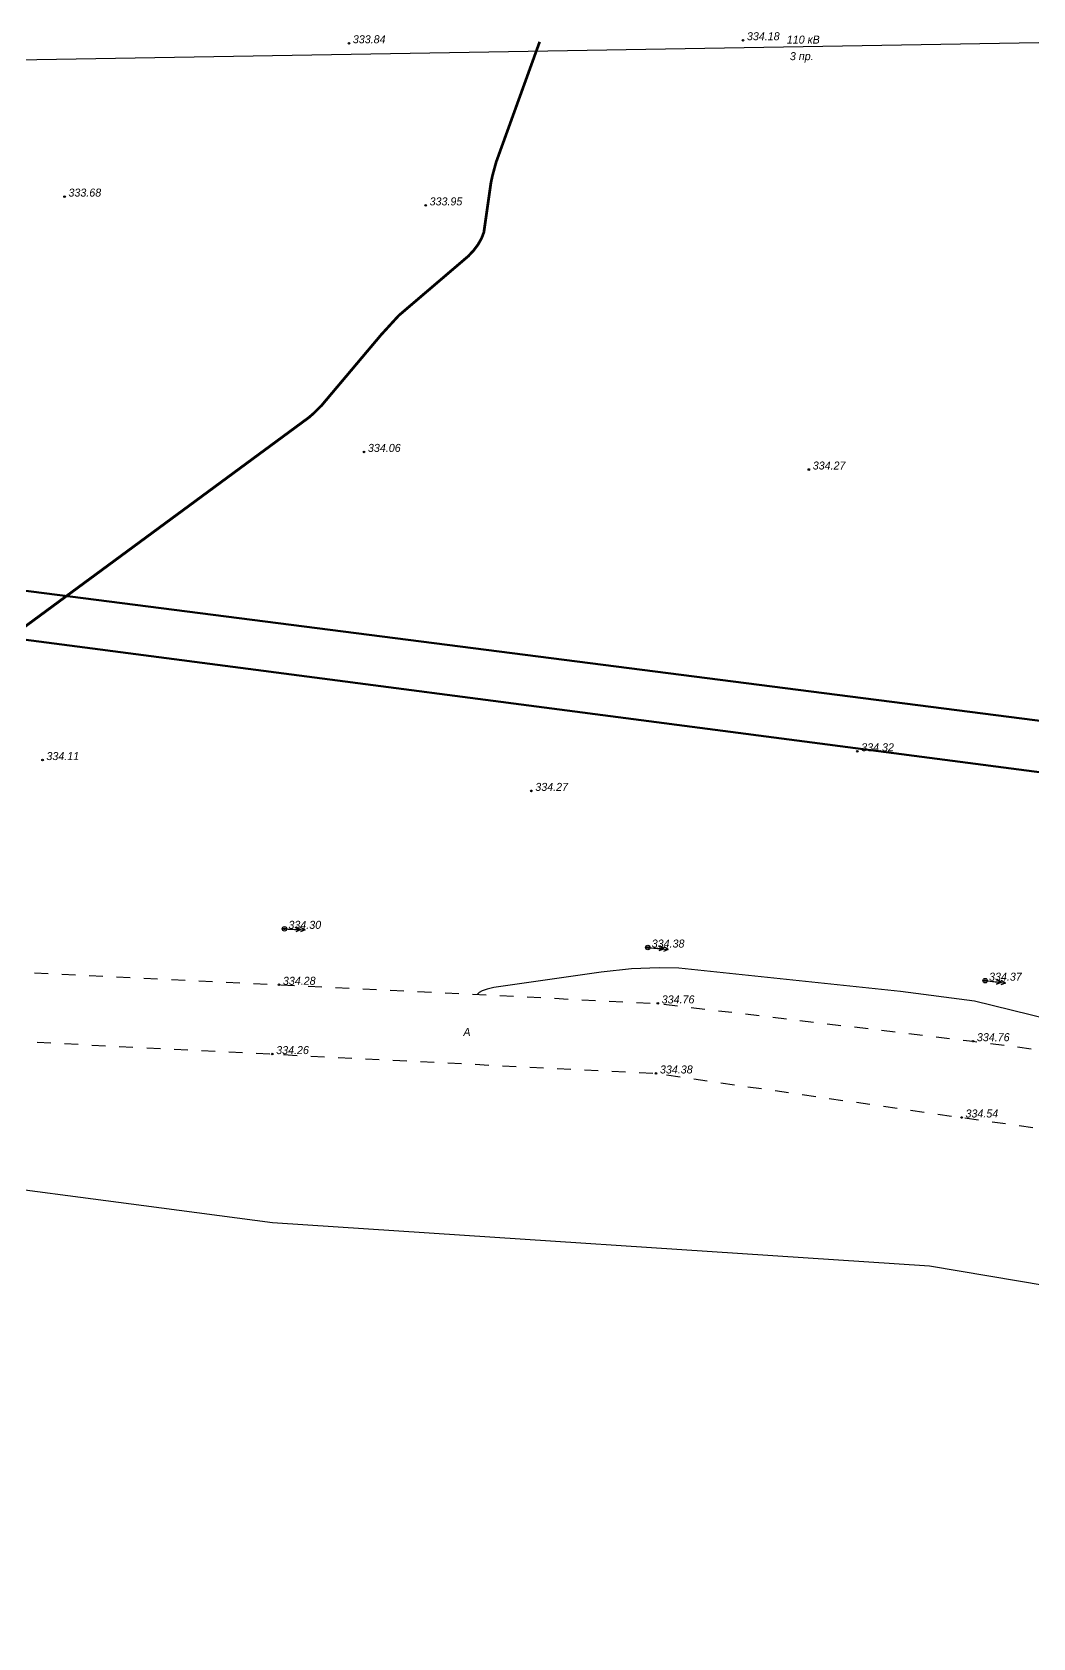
# Model space of a CAD drawing. Extents: x 108150 to 142535, y -18867 to -9422.
# Drawn here: x 139705.5 to 139815.1, y -13317.9 to -13142.1 of the extents above; entities that cross this region are included whole.
import ezdxf

# ---------------------------------------------------------------- set-up
doc = ezdxf.new("R2010")
doc.units = 0
doc.header["$MEASUREMENT"] = 0
doc.linetypes.add('Д_ТРОТ_ТРУБА', pattern=[3, 1.5, -1.5])
doc.linetypes.add('ДОРОГИ_СТРОЯЩ', pattern=[9, 8, -1])
for name, color, linetype in [('(022) Возд. Линии', 7, 'Continuous'), ('(025) Дорога', 7, 'Continuous'), ('(040) Ограда', 7, 'Continuous'), ('CONTOURS-LABEL', 7, 'Continuous'), ('GEO_POINTS111', 7, 'Continuous'), ('R_Поверхность1_CNT-MAJ', 7, 'Continuous'), ('R_Поверхность1_CNT-MIN', 7, 'Continuous')]:
    doc.layers.add(name, color=color, linetype=linetype)
doc.styles.add('BM-431', font='')
doc.styles.get('BM-431').set_extended_font_data('Bm431', italic=True)
doc.linetypes.add('ОГРАДА_V_ПРОВ', pattern='A,2.5,["v",Standard,S=1,R=0,X=0,Y=0],5,["v",Standard,S=1,R=180,X=0,Y=0],2.5', length=10)

# ---------------------------------------------------------------- blocks, each defined once
blk = doc.blocks.new('strela1')
for p, q in [((0, 0), (2, 0)), ((2, 0), (1.5, 0.25)), ((2, 0), (1.5, -0.25))]:
    blk.add_line(p, q)
blk = doc.blocks.new('strela2')
at = {"layer": '(022) Возд. Линии'}
for p, q in [((0, 0), (2, 0)), ((1.5, 0), (1, 0.25)), ((1.5, 0), (1, -0.25)), ((2, 0), (1.5, 0.25)), ((2, 0), (1.5, -0.25))]:
    blk.add_line(p, q, dxfattribs=at)
blk = doc.blocks.new('*U2472')
at = {"layer": '(022) Возд. Линии'}
for name, p, rotation in [('strela1', (-0.25, 0.02), 354.3906569513503), ('strela2', (0.25, -0.03), 353.0522134533391)]:
    blk.add_blockref(name, p, dxfattribs=dict(at, rotation=rotation))
blk = doc.blocks.new('STOLB')
at = {"layer": '(022) Возд. Линии'}
blk.add_circle((0, 0), 0.25, dxfattribs=at)
blk = doc.blocks.new('*U2473')
at = {"layer": '(022) Возд. Линии'}
for name, p, rotation in [('strela1', (-0.25, 0.01), 357.0510278522684), ('strela2', (0.25, -0.02), 354.3906569514243)]:
    blk.add_blockref(name, p, dxfattribs=dict(at, rotation=rotation))
blk = doc.blocks.new('*U2474')
at = {"layer": '(022) Возд. Линии'}
for name, p, rotation in [('strela1', (-0.25, 0.01), 357.0510278522684), ('strela2', (0.25, -0.01), 357.0510278523209)]:
    blk.add_blockref(name, p, dxfattribs=dict(at, rotation=rotation))

msp = doc.modelspace()

# ---------------------------------------------------------------- linework, layer by layer
at = {"layer": '(025) Дорога', "linetype": 'Д_ТРОТ_ТРУБА', "flags": 128}
for points in [[(139333.7902, -13278.7188), (139379.6804, -13270.8863), (139416.6914, -13265.8723), (139506.2284, -13250.0443), (139539.7884, -13247.2483), (139577.0734, -13242.4853), (139615.1954, -13241.3783), (139653.2904, -13240.6853), (139691.0564, -13244.3453), (139774.0054, -13248.4203), (139808.5094, -13252.5563), (139890.1544, -13263.1013), (139923.6154, -13271.0563), (139995.2694, -13293.3343), (140032.3874, -13307.8343), (140069.6524, -13324.5263), (140113.5674, -13346.4653), (140146.4974, -13363.1903), (140241.2654, -13418.3333), (140274.2614, -13438.5503), (140315.2724, -13463.1813), (140371.9064, -13497.6843), (140420.9684, -13529.9783), (140472.4074, -13560.1763), (140511.4264, -13584.0923), (140552.8164, -13609.3343), (140592.9864, -13633.7903), (140636.5194, -13661.3993), (140674.9754, -13684.8983), (140717.8484, -13711.6683), (140758.4604, -13736.4743), (140803.1404, -13763.8293), (140843.9484, -13788.7803), (140883.4314, -13812.6723)], [(139218.6944, -13306.9743), (139381.4044, -13279.3503), (139416.9714, -13273.7223), (139509.3084, -13258.5543), (139540.3994, -13254.8873), (139578.0764, -13250.1473), (139613.8114, -13250.1813), (139655.0134, -13249.4213), (139689.7794, -13251.8503), (139773.8114, -13256.0883), (139807.2624, -13260.9083), (139889.0354, -13272.2413), (139921.4764, -13279.5373), (139992.2922, -13301.8336), (140028.9083, -13316.1375), (140065.8, -13332.6623), (140110.7234, -13354.4003), (140141.9494, -13370.1673), (140236.6506, -13426.0608), (140269.7704, -13445.2433), (140310.6142, -13470.882), (140367.0895, -13505.2884), (140417.7814, -13536.2633), (140468.4744, -13567.6803), (140504.6364, -13589.9483), (140549.2384, -13617.3353), (140586.9314, -13639.9043), (140632.8704, -13668.7103), (140668.7384, -13691.4193), (140714.1314, -13718.7523), (140752.2784, -13741.5263), (140798.7524, -13771.3233), (140838.8564, -13795.4853), (140878.9564, -13819.5313)]]:
    msp.add_lwpolyline(points, dxfattribs=at)
at = {"layer": '(040) Ограда', "linetype": 'ОГРАДА_V_ПРОВ', "elevation": 331.432, "flags": 128}
msp.add_lwpolyline([(140189.8476, -13443.6762), (140193.3975, -13417.4134), (140089.9275, -13366.3493), (140011.0505, -13327.3708), (139994.8631, -13321.1751), (139930.108, -13298.7183), (139887.3247, -13291.2719), (139803.7556, -13277.1921), (139731.8093, -13272.4451), (139717.7462, -13270.5614), (139697.7391, -13267.9531), (139632.5805, -13266.5041), (139585.6072, -13267.5184), (139499.2672, -13277.9713), (139409.2573, -13290.6273), (139322.9944, -13306.8473), (139335.7974, -13397.3763), (139352.1444, -13535.2563), (139359.9974, -13607.5303), (139370.6814, -13702.5533), (139377.6814, -13764.7193), (139386.4634, -13843.0583), (139387.2483, -13848.7025), (139399.7605, -13946.8176)], dxfattribs=at)
at = {"ltscale": 0.5, "elevation": 331.632}
msp.add_lwpolyline([(139516.6791, -13148.3123), (139867.3727, -13142.3605)], dxfattribs=at)
at = {"color": 5, "lineweight": 60, "elevation": 326}
msp.add_lwpolyline([(140801.1787, -13472.1263), (140732.6859, -13429.2653), (140508.6645, -13458.1742), (140121.5145, -13301.8894), (140008.5394, -13255.9467), (139894.9978, -13227.6407), (139701.0834, -13202.7773), (139605.8741, -13203.0774), (139501.6057, -13214.5407), (139285.8205, -13248.3325), (139225.0703, -13260.2035), (139246.7442, -13375.4068), (139298.7261, -13431.8258), (139344.6342, -13842.8789)], dxfattribs=at)
at = {"color": 4, "lineweight": 60}
msp.add_lwpolyline([(140798.5699, -13476.3918), (140733.7339, -13436.2883), (140507.8122, -13467.1846), (140118.8988, -13306.1506), (140005.4069, -13262.7742), (139894.0076, -13233.3311), (139700.6355, -13208.0653), (139606.0868, -13208.3889), (139503.2675, -13219.6322), (139284.0393, -13254.6173), (139231.4764, -13264.9757), (139252.444, -13373.3441), (139304.0432, -13429.4475), (139349.5096, -13842.3587)], dxfattribs=at)
at = {"layer": 'GEO_POINTS111'}
for points, elevation in [([(139783.3332, -13142.9828), (139783.3332, -13142.9828)], 334.1751), ([(139740.1877, -13143.3131), (139740.1877, -13143.3131)], 333.8357), ([(139709.0551, -13160.0993), (139709.0551, -13160.0993)], 333.6799), ([(139748.5928, -13161.0632), (139748.5928, -13161.0632)], 333.9535), ([(139741.8425, -13188.05), (139741.8425, -13188.05)], 334.0594), ([(139790.5415, -13189.9777), (139790.5415, -13189.9777)], 334.2655), ([(139706.6442, -13221.7836), (139706.6442, -13221.7836)], 334.1125), ([(139795.8453, -13220.8198), (139795.8453, -13220.8198)], 334.3245), ([(139760.1649, -13225.157), (139760.1649, -13225.157)], 334.2743), ([(139733.1364, -13240.2573), (139733.1364, -13240.2573)], 334.302), ([(139772.9114, -13242.3063), (139772.9114, -13242.3063)], 334.381), ([(139732.5309, -13246.3828), (139732.5309, -13246.3828)], 334.2825), ([(139809.8404, -13245.9333), (139809.8404, -13245.9333)], 334.367), ([(139774.0054, -13248.4203), (139774.0054, -13248.4203)], 334.758), ([(139808.5094, -13252.5563), (139808.5094, -13252.5563)], 334.761), ([(139731.7954, -13253.9693), (139731.7954, -13253.9693)], 334.2585), ([(139773.8114, -13256.0883), (139773.8114, -13256.0883)], 334.384), ([(139807.2624, -13260.9083), (139807.2624, -13260.9083)], 334.543)]:
    msp.add_lwpolyline(points, dxfattribs=dict(at, elevation=elevation))
for centre in [(139783.3332, -13142.9828, 334.1751), (139740.1877, -13143.3131, 333.8357), (139709.0551, -13160.0993, 333.6799), (139748.5928, -13161.0632, 333.9535), (139741.8425, -13188.05, 334.0594), (139790.5415, -13189.9777, 334.2655), (139706.6442, -13221.7836, 334.1125), (139795.8453, -13220.8198, 334.3245), (139760.1649, -13225.157, 334.2743), (139733.1364, -13240.2573, 334.302), (139772.9114, -13242.3063, 334.381), (139732.5309, -13246.3828, 334.2825), (139809.8404, -13245.9333, 334.367), (139774.0054, -13248.4203, 334.758), (139731.7954, -13253.9693, 334.2585), (139808.5094, -13252.5563, 334.761), (139773.8114, -13256.0883, 334.384), (139807.2624, -13260.9083, 334.543)]:
    msp.add_circle(centre, 0.0875, dxfattribs=at)
at = {"layer": 'R_Поверхность1_CNT-MIN', "color": 44, "elevation": 334.5}
msp.add_lwpolyline([(139831.1026, -13253.6695), (139808.6845, -13248.1677), (139800.586, -13247.1266), (139776.3072, -13244.5742), (139774.1536, -13244.5096), (139771.1376, -13244.637), (139767.8174, -13245.0058), (139756.0401, -13246.692), (139755.3242, -13246.8527), (139754.791, -13247.0271), (139754.4406, -13247.2153), (139754.273, -13247.4172), (139754.2681, -13247.4506)], dxfattribs=at)

# ---------------------------------------------------------------- block references
at = {"layer": '(022) Возд. Линии'}
for name, p in [('*U2474', (139733.1364, -13240.2573, 334.302)), ('STOLB', (139733.1364, -13240.2573, 334.302)), ('*U2473', (139772.9114, -13242.3063, 334.381)), ('STOLB', (139772.9114, -13242.3063, 334.381)), ('*U2472', (139809.8404, -13245.9333, 334.367)), ('STOLB', (139809.8404, -13245.9333, 334.367))]:
    msp.add_blockref(name, p, dxfattribs=at)

# ---------------------------------------------------------------- texts
at = {"layer": '(022) Возд. Линии', "style": 'BM-431'}
for s, p in [('110 кВ', (139788.1289, -13143.3508, 331.632)), ('3 пр.', (139788.4657, -13145.1632, 331.632))]:
    msp.add_text(s, height=0.875, dxfattribs=at).set_placement(p)
at = {"layer": '(025) Дорога', "linetype": 'ДОРОГИ_СТРОЯЩ', "style": 'BM-431'}
msp.add_text('A', height=0.875, dxfattribs=at).set_placement((139752.7206, -13251.9844))
at = {"layer": 'GEO_POINTS111', "color": 7, "char_height": 0.876, "attachment_point": 1}
for s, insert, width in [('\\fD431|b0|i1|c0|p34;\\W1.0000000000;\\T1.0000000000;\\o\\l333.84', (139740.6145, -13142.4371, 333.8357), 3.983952), ('\\fD431|b0|i1|c0|p34;\\W1.0000000000;\\T1.0000000000;\\o\\l334.18', (139783.7601, -13142.1068, 334.1751), 3.790328), ('\\fD431|b0|i1|c0|p34;\\W1.0000000000;\\T1.0000000000;\\o\\l333.68', (139709.4819, -13159.2233, 333.6799), 3.982778), ('\\fD431|b0|i1|c0|p34;\\W1.0000000000;\\T1.0000000000;\\o\\l333.95', (139749.0197, -13160.1872, 333.9535), 3.985125), ('\\fD431|b0|i1|c0|p34;\\W1.0000000000;\\T1.0000000000;\\o\\l334.06', (139742.2694, -13187.174, 334.0594), 4.029131), ('\\fD431|b0|i1|c0|p34;\\W1.0000000000;\\T1.0000000000;\\o\\l334.27', (139790.9683, -13189.1017, 334.2655), 4.006835), ('\\fD431|b0|i1|c0|p34;\\W1.0000000000;\\T1.0000000000;\\o\\l334.32', (139796.2722, -13219.9438, 334.3245), 3.970457), ('\\fD431|b0|i1|c0|p34;\\W1.0000000000;\\T1.0000000000;\\o\\l334.11', (139707.0711, -13220.9076, 334.1125), 3.553286), ('\\fD431|b0|i1|c0|p34;\\W1.0000000000;\\T1.0000000000;\\o\\l334.27', (139760.5917, -13224.281, 334.2743), 4.006835), ('\\fD431|b0|i1|c0|p34;\\W1.0000000000;\\T1.0000000000;\\o\\l334.30', (139733.5632, -13239.3813, 334.302), 3.982778), ('\\fD431|b0|i1|c0|p34;\\W1.0000000000;\\T1.0000000000;\\o\\l334.38', (139773.3382, -13241.4303, 334.381), 3.982778), ('\\fD431|b0|i1|c0|p34;\\W1.0000000000;\\T1.0000000000;\\o\\l334.37', (139810.2672, -13245.0573, 334.367), 3.964589), ('\\fD431|b0|i1|c0|p34;\\W1.0000000000;\\T1.0000000000;\\o\\l334.28', (139732.9577, -13245.5068, 334.2825), 4.025023), ('\\fD431|b0|i1|c0|p34;\\W1.0000000000;\\T1.0000000000;\\o\\l334.76', (139774.4322, -13247.5443, 334.758), 3.915303), ('\\fD431|b0|i1|c0|p34;\\W1.0000000000;\\T1.0000000000;\\o\\l334.76', (139808.9362, -13251.6803, 334.761), 3.915303), ('\\fD431|b0|i1|c0|p34;\\W1.0000000000;\\T1.0000000000;\\o\\l334.26', (139732.2222, -13253.0933, 334.2585), 4.017396), ('\\fD431|b0|i1|c0|p34;\\W1.0000000000;\\T1.0000000000;\\o\\l334.38', (139774.2382, -13255.2123, 334.384), 3.982778), ('\\fD431|b0|i1|c0|p34;\\W1.0000000000;\\T1.0000000000;\\o\\l334.54', (139807.6892, -13260.0323, 334.543), 3.97163)]:
    msp.add_mtext(s, dxfattribs=dict(at, insert=insert, width=width))

# ---------------------------------------------------------------- wipeouts: each hides what was drawn before it
at = {"color": 42}
msp.add_wipeout([(139734.8611, -13180.2611), (139736.3494, -13181.3702), (139734.0007, -13184.5216), (139732.5125, -13183.4126)], dxfattribs=at).dxf.layer = 'CONTOURS-LABEL'

# ---------------------------------------------------------------- next in the draw order: linework, layer by layer
at = {"layer": 'R_Поверхность1_CNT-MAJ', "color": 42, "const_width": 0.3, "elevation": 334}
msp.add_lwpolyline([(139761.0704, -13143.1533), (139756.3079, -13156.3175), (139755.9093, -13157.7784), (139755.7363, -13158.5788), (139754.9592, -13164.0173), (139754.7024, -13164.6807), (139754.3321, -13165.3364), (139753.8481, -13165.9843), (139753.2506, -13166.6244), (139745.6474, -13173.114), (139743.7152, -13175.2267), (139737.1861, -13182.9745), (139736.353, -13183.7996), (139735.8265, -13184.2619), (139703.5244, -13208.0544)], dxfattribs=at)

doc.saveas('drawing.dxf')
